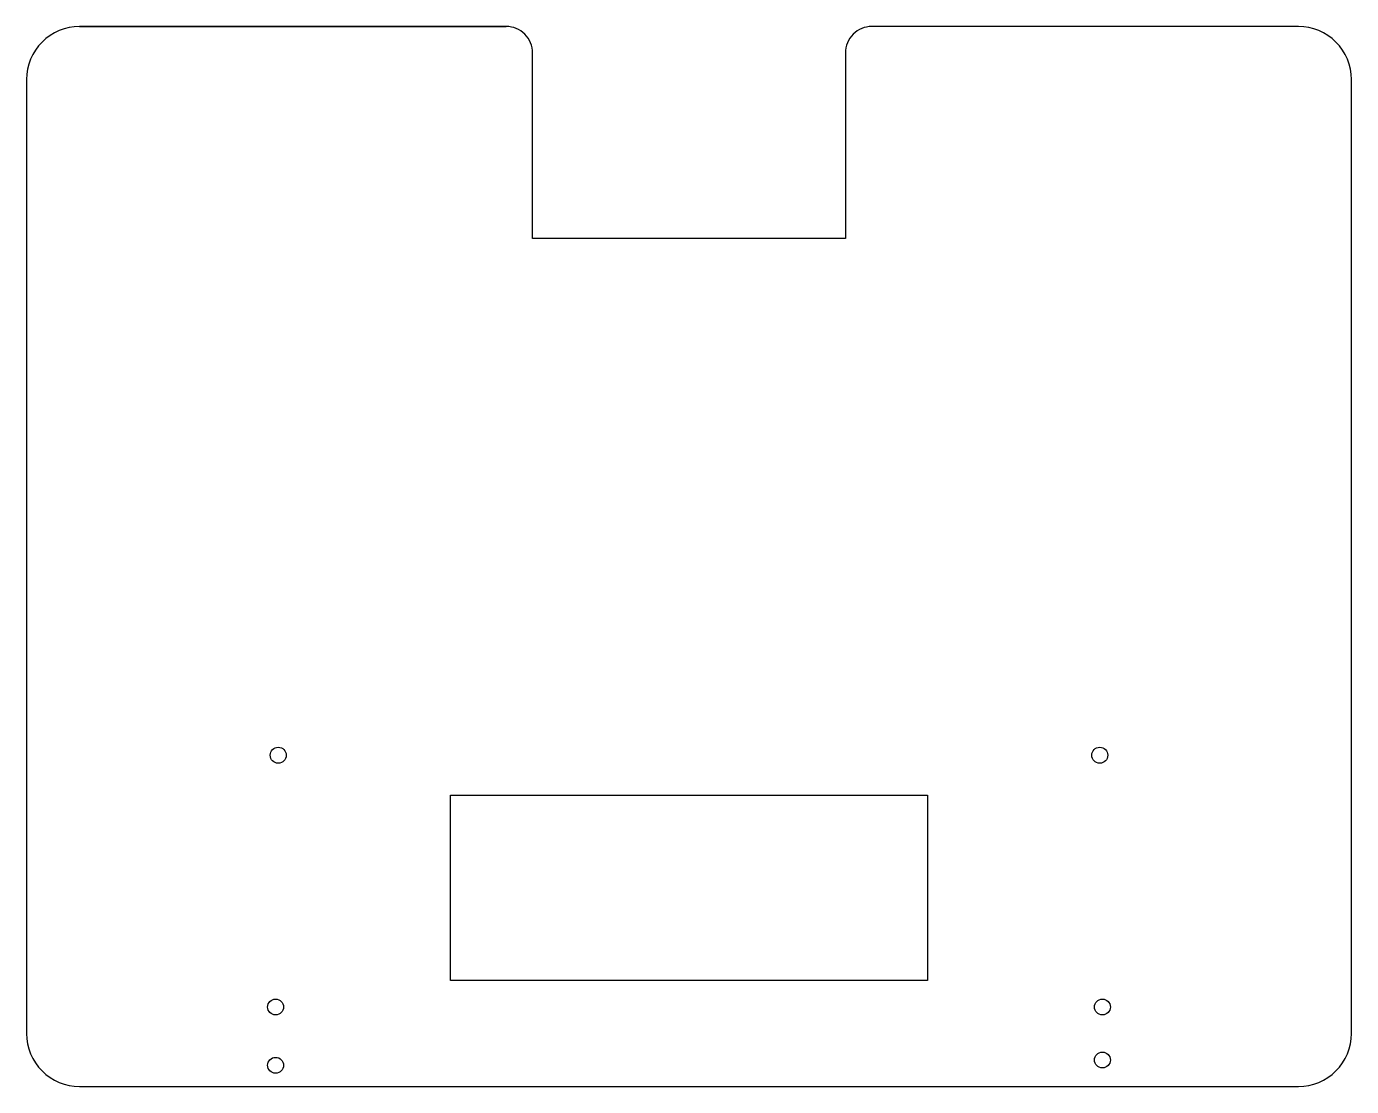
# Model space of a CAD drawing. Header units: millimetres. Extents: x 0 to 250, y -200 to 0.
import ezdxf

# ---------------------------------------------------------------- set-up
doc = ezdxf.new("R2010")
doc.units = ezdxf.units.MM
doc.layers.get('0').update_dxf_attribs({"linetype": 'CONTINUOUS'})

msp = doc.modelspace()

# ---------------------------------------------------------------- linework, layer by layer
msp.add_line((10, 0), (90.5, 0))
msp.add_lwpolyline([(250, -190), (250, -10, 0.414214), (240, 0), (159.5, 0, 0.414214), (154.5, -5), (154.5, -40), (95.5, -40), (95.5, -5, 0.414214), (90.5, 0), (10, 0, 0.414214), (0, -10), (0, -190, 0.414214), (10, -200), (240, -200, 0.414214)], format="xyb", close=True)
msp.add_lwpolyline([(170, -180), (80, -180), (80, -145), (170, -145)], close=True)
for centre in [(47.5, -137.5), (202.5, -137.5), (47, -185), (203, -185), (47, -196), (203, -195)]:
    msp.add_circle(centre, 1.5)

doc.saveas('drawing.dxf')
